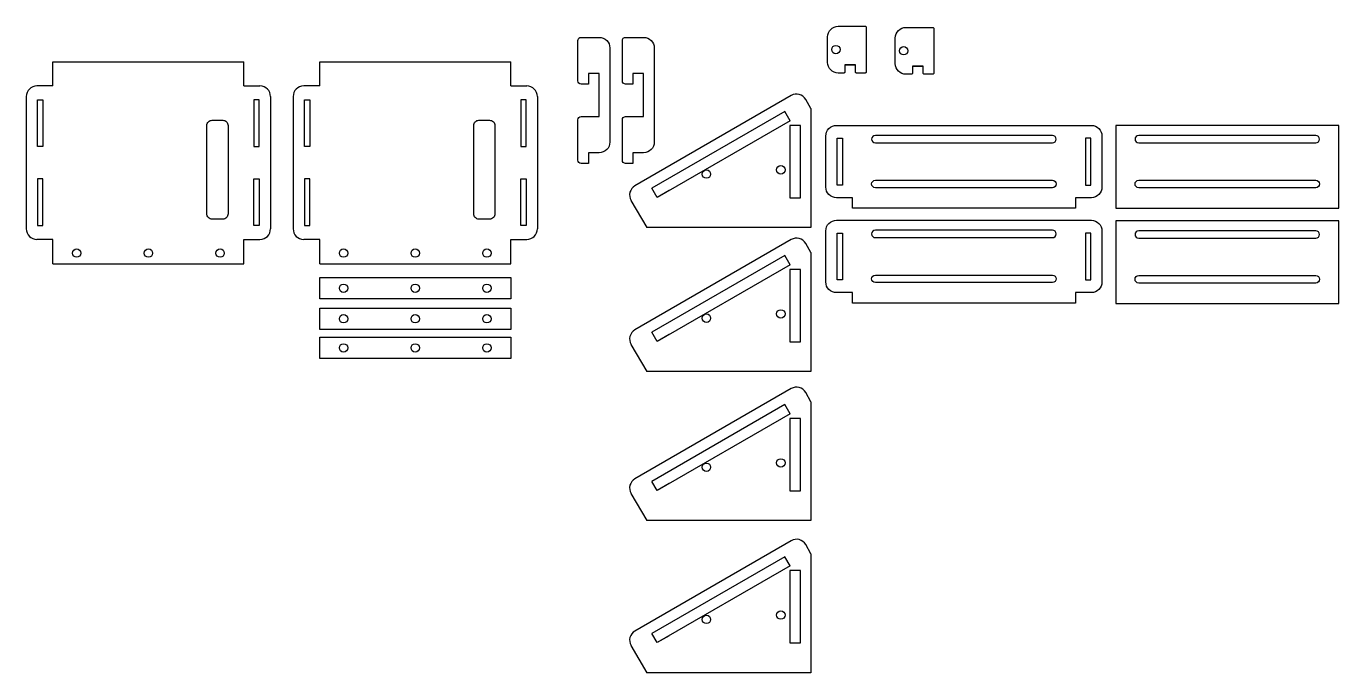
# Model space of a CAD drawing. Header units: millimetres. Extents: x -270 to 965, y -370 to 239.
import ezdxf

# ---------------------------------------------------------------- set-up
doc = ezdxf.new("R2010")
doc.units = ezdxf.units.MM
doc.header["$MEASUREMENT"] = 0

msp = doc.modelspace()

# ---------------------------------------------------------------- linework, layer by layer
for p, q in [((-245.4, 182.5), (-245.4, 205.2)), ((-245.4, 205.2), (-65.4, 205.2)), ((-65.4, 182.5), (-65.4, 205.2)), ((5.9, 205.2), (185.9, 205.2)), ((5.9, 182.5), (5.9, 205.2)), ((185.9, 182.5), (185.9, 205.2)), ((-245.4, 182.5), (-260.4, 182.5)), ((-65.4, 182.5), (-50.4, 182.5)), ((5.9, 182.5), (-9.1, 182.5)), ((185.9, 182.5), (200.9, 182.5)), ((449.9, 173.5), (302.7, 88.5)), ((-270.4, 172.5), (-270.4, 48)), ((-40.4, 172.5), (-40.4, 48)), ((-19.1, 172.5), (-19.1, 48)), ((210.9, 172.5), (210.9, 48)), ((468.5, 161.2), (463.5, 169.8)), ((463.5, 169.8), (463.5, 169.8)), ((468.5, 161.2), (468.5, 49.2)), ((443.9, 158.5), (318.7, 86.2)), ((448.9, 149.8), (323.7, 77.5)), ((448.9, 149.8), (443.9, 158.5)), ((458.5, 145.3), (448.5, 145.3)), ((448.5, 145.3), (448.5, 77.3)), ((458.5, 77.3), (458.5, 145.3)), ((492.5, 145.3), (732.5, 145.3)), ((299, 74.8), (299, 74.8)), ((299, 74.8), (313.8, 49.2)), ((323.7, 77.5), (318.7, 86.2)), ((334.9, 84), (323.7, 77.5)), ((448.5, 77.3), (458.5, 77.3)), ((492.5, 56.1), (732.5, 56.1)), ((-245.4, 38), (-260.4, 38)), ((-245.4, 15.2), (-245.4, 38)), ((-65.4, 15.2), (-65.4, 38)), ((-65.4, 38), (-50.4, 38)), ((5.9, 38), (-9.1, 38)), ((5.9, 15.2), (5.9, 38)), ((185.9, 15.2), (185.9, 38)), ((185.9, 38), (200.9, 38)), ((449.9, 37.9), (302.7, -47.1)), ((468.5, 49.2), (313.8, 49.2)), ((468.5, 25.6), (463.5, 34.2)), ((463.5, 34.2), (463.5, 34.2)), ((468.5, 25.6), (468.5, -86.4)), ((-245.4, 15.2), (-65.4, 15.2)), ((5.9, 15.2), (185.9, 15.2)), ((443.9, 22.9), (318.7, -49.4)), ((448.9, 14.2), (323.7, -58.1)), ((448.9, 14.2), (443.9, 22.9)), ((458.5, 9.7), (448.5, 9.7)), ((448.5, 9.7), (448.5, -58.3)), ((458.5, -58.3), (458.5, 9.7)), ((323.7, -58.1), (318.7, -49.4)), ((299, -60.8), (299, -60.8)), ((299, -60.8), (313.8, -86.4)), ((334.9, -51.6), (323.7, -58.1)), ((448.5, -58.3), (458.5, -58.3)), ((468.5, -86.4), (313.8, -86.4)), ((449.9, -102.4), (302.7, -187.4)), ((468.5, -114.7), (463.5, -106)), ((463.5, -106), (463.5, -106)), ((443.9, -117.4), (318.7, -189.7)), ((448.9, -126), (443.9, -117.4)), ((468.5, -114.7), (468.5, -226.6)), ((448.9, -126), (323.7, -198.3)), ((458.5, -130.5), (448.5, -130.5)), ((448.5, -130.5), (448.5, -198.6)), ((458.5, -198.6), (458.5, -130.5)), ((323.7, -198.3), (318.7, -189.7)), ((334.9, -191.8), (323.7, -198.3)), ((299, -201), (299, -201)), ((299, -201), (313.8, -226.6)), ((448.5, -198.6), (458.5, -198.6)), ((468.5, -226.6), (313.8, -226.6)), ((449.9, -245.6), (302.7, -330.6)), ((468.5, -257.9), (463.5, -249.2)), ((463.5, -249.2), (463.5, -249.2)), ((468.5, -257.9), (468.5, -369.8)), ((443.9, -260.6), (318.7, -332.9)), ((448.9, -269.2), (323.7, -341.5)), ((448.9, -269.2), (443.9, -260.6)), ((458.5, -273.7), (448.5, -273.7)), ((448.5, -273.7), (448.5, -341.8)), ((458.5, -341.8), (458.5, -273.7)), ((323.7, -341.5), (318.7, -332.9)), ((299, -344.2), (299, -344.2)), ((299, -344.2), (313.8, -369.8)), ((334.9, -335), (323.7, -341.5)), ((448.5, -341.8), (458.5, -341.8)), ((468.5, -369.8), (313.8, -369.8))]:
    msp.add_line(p, q)
for points in [[(500.4, 202.3), (500.4, 195.6, -0.414214), (499.4, 194.6), (494.1, 194.6, -0.411612), (484.1, 204.6), (484.1, 228.7, -0.411612), (494.1, 238.7), (510.4, 238.7), (519.4, 238.7, -0.414214), (520.4, 237.7), (520.4, 195.6, -0.414214), (519.4, 194.6), (511.4, 194.6, -0.414214), (510.4, 195.6), (510.4, 202.3), (500.4, 202.3), (510.4, 202.3)], [(564.2, 201.2), (564.2, 194.5, -0.414214), (563.2, 193.5), (557.9, 193.5, -0.411612), (547.9, 203.5), (547.9, 227.6, -0.411612), (557.9, 237.6), (574.2, 237.6), (583.2, 237.6, -0.414214), (584.2, 236.6), (584.2, 194.5, -0.414214), (583.2, 193.5), (575.2, 193.5, -0.414214), (574.2, 194.5), (574.2, 201.2), (564.2, 201.2), (574.2, 201.2)], [(482.5, 106.1), (482.5, 135.3, -0.414214), (492.5, 145.3)], [(732.5, 145.3, -0.414214), (742.5, 135.3), (742.5, 106.1)], [(507.5, 77.3), (492.5, 77.3, -0.414214), (482.5, 87.3), (482.5, 106.1)], [(742.5, 106.1), (742.5, 87.3, -0.414214), (732.5, 77.3), (717.5, 77.3)], [(482.5, 16.9), (482.5, 46.1, -0.414214), (492.5, 56.1)], [(732.5, 56.1, -0.414214), (742.5, 46.1), (742.5, 16.9)], [(507.5, -12), (492.5, -12, -0.414214), (482.5, -2), (482.5, 16.9)], [(742.5, 16.9), (742.5, -2, -0.414214), (732.5, -12), (717.5, -12)]]:
    msp.add_lwpolyline(points, format="xyb")
for points in [[(269.1, 153.6), (269.1, 194.2), (259.1, 194.2), (259.1, 184.2), (252.1, 184.2, -0.414214), (249.1, 187.2), (249.1, 225.2, -0.414214), (252.1, 228.2), (259.1, 228.2), (269.1, 228.2, -0.414214), (279.1, 218.2), (279.1, 129.6, -0.414214), (269.1, 119.6), (269.1, 119.6), (259.1, 119.6), (259.1, 109.6), (252.1, 109.6, -0.414214), (249.1, 112.6), (249.1, 150.6, -0.414214), (252.1, 153.6), (259.1, 153.6)], [(310.9, 153.6), (310.9, 194.2), (300.9, 194.2), (300.9, 184.2), (293.9, 184.2, -0.414214), (290.9, 187.2), (290.9, 225.2, -0.414214), (293.9, 228.2), (300.9, 228.2), (310.9, 228.2, -0.414214), (320.9, 218.2), (320.9, 129.6, -0.414214), (310.9, 119.6), (310.9, 119.6), (300.9, 119.6), (300.9, 109.6), (293.9, 109.6, -0.414214), (290.9, 112.6), (290.9, 150.6, -0.414214), (293.9, 153.6), (300.9, 153.6)], [(-85.4, 57.1), (-95.4, 57.1, -0.414214), (-100.4, 62.1), (-100.4, 145.2, -0.414214), (-95.4, 150.2), (-85.4, 150.2, -0.414214), (-80.4, 145.2), (-80.4, 62.1, -0.414214)], [(165.9, 57.1), (155.9, 57.1, -0.414214), (150.9, 62.1), (150.9, 145.2, -0.414214), (155.9, 150.2), (165.9, 150.2, -0.414214), (170.9, 145.2), (170.9, 62.1, -0.414214)], [(529.1, 135.9, 1), (529.1, 128.9), (695.8, 128.9, 1), (695.8, 135.9)], [(777.1, 135.9, 1), (777.1, 128.9), (943.8, 128.9, 1), (943.8, 135.9)], [(529.1, 86.7, -1), (529.1, 93.7), (695.8, 93.7, -1), (695.8, 86.7)], [(777.1, 86.7, -1), (777.1, 93.7), (943.8, 93.7, -1), (943.8, 86.7)], [(529.1, 46.7, 1), (529.1, 39.7), (695.8, 39.7, 1), (695.8, 46.7)], [(777.1, 46.2, 1), (777.1, 39.2), (943.8, 39.2, 1), (943.8, 46.2)], [(529.1, -2.6, -1), (529.1, 4.4), (695.8, 4.4, -1), (695.8, -2.6)], [(777.1, -3, -1), (777.1, 4), (943.8, 4, -1), (943.8, -3)]]:
    msp.add_lwpolyline(points, format="xyb", close=True)
for points in [[(-259.8, 169.5), (-254.8, 169.5), (-254.8, 125.5), (-259.8, 125.5)], [(-51, 169.5), (-56, 169.5), (-56, 125.5), (-51, 125.5)], [(-8.5, 169.5), (-3.5, 169.5), (-3.5, 125.5), (-8.5, 125.5)], [(200.3, 169.5), (195.3, 169.5), (195.3, 125.5), (200.3, 125.5)], [(755.4, 67.3), (965.4, 67.3), (965.4, 145.3), (755.4, 145.3)], [(493.1, 133.2), (498.1, 133.2), (498.1, 89.2), (493.1, 89.2)], [(731.9, 133.2), (726.9, 133.2), (726.9, 89.2), (731.9, 89.2)], [(-259.8, 51), (-254.8, 51), (-254.8, 95), (-259.8, 95)], [(-51, 51), (-56, 51), (-56, 95), (-51, 95)], [(-8.5, 51), (-3.5, 51), (-3.5, 95), (-8.5, 95)], [(200.3, 51), (195.3, 51), (195.3, 95), (200.3, 95)], [(755.4, -22.4), (965.4, -22.4), (965.4, 55.6), (755.4, 55.6)], [(493.1, 43.9), (498.1, 43.9), (498.1, -0.1), (493.1, -0.1)], [(731.9, 43.9), (726.9, 43.9), (726.9, -0.1), (731.9, -0.1)], [(5.9, 2.1), (185.9, 2.1), (185.9, -17.9), (5.9, -17.9)], [(5.9, -26.6), (185.9, -26.6), (185.9, -46.6), (5.9, -46.6)], [(5.9, -54.1), (185.9, -54.1), (185.9, -74.1), (5.9, -74.1)]]:
    msp.add_lwpolyline(points, close=True)
for points in [[(717.5, 77.3), (717.5, 67.3), (507.5, 67.3), (507.5, 77.3)], [(717.5, -12), (717.5, -22), (507.5, -22), (507.5, -12)]]:
    msp.add_lwpolyline(points)
for centre in [(492, 216.7), (555.8, 215.6), (370, 99.5), (440.1, 103.5), (-222.9, 25.2), (-155.4, 25.2), (-87.9, 25.2), (28.4, 25.2), (95.9, 25.2), (163.4, 25.2), (28.4, -7.9), (95.9, -7.9), (163.4, -7.9), (28.4, -36.6), (95.9, -36.6), (163.4, -36.6), (370, -36.1), (440.1, -32.1), (28.4, -64.1), (95.9, -64.1), (163.4, -64.1), (370, -176.4), (440.1, -172.3), (370, -319.6), (440.1, -315.5)]:
    msp.add_circle(centre, 3.95)
for centre, start, end in [((-260.4, 172.5), 90, 180), ((-50.4, 172.5), 0, 90), ((-9.1, 172.5), 90, 180), ((200.9, 172.5), 0, 90), ((454.9, 164.8), 30, 120), ((307.7, 79.8), 120, 210), ((-260.4, 48), 180, 270), ((-50.4, 48), 270, 0), ((-9.1, 48), 180, 270), ((200.9, 48), 270, 0), ((454.9, 29.2), 30, 120), ((307.7, -55.8), 120, 210), ((454.9, -111), 30, 120), ((307.7, -196), 120, 210), ((454.9, -254.2), 30, 120), ((307.7, -339.2), 120, 210)]:
    msp.add_arc(centre, 10, start, end)

doc.saveas('drawing.dxf')
